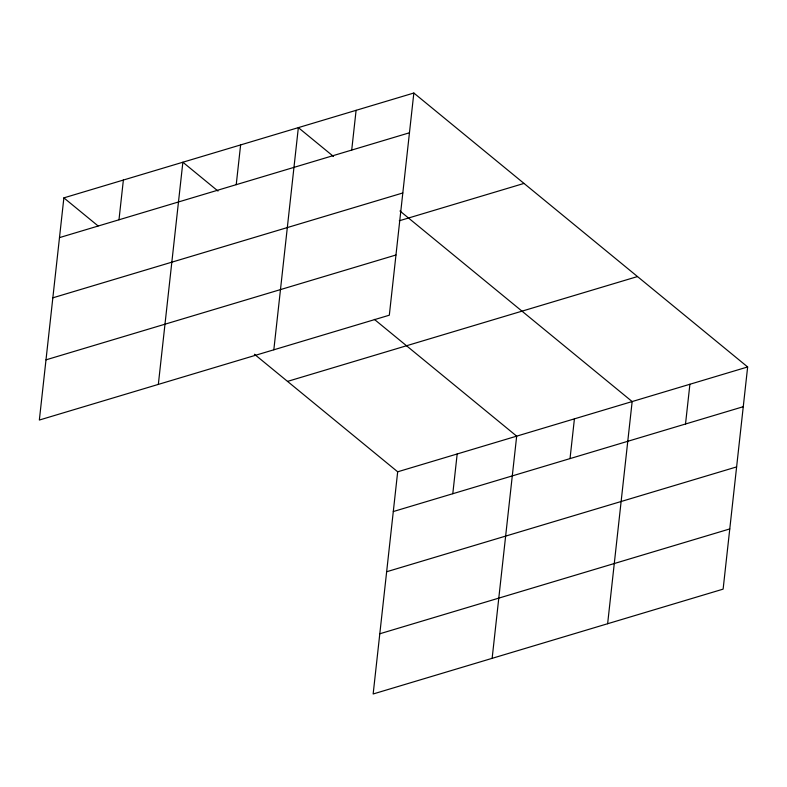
<?xml version="1.0" encoding="UTF-8"?>
<svg xmlns="http://www.w3.org/2000/svg" width="787" height="787" viewBox="0 0 787 787"><rect width="100%" height="100%" fill="white"/><g stroke="black" fill="none" stroke-linecap="round" stroke-linejoin="round"><path stroke-width="1.18" d="M63.875 197.871L39.35 420.042L389.319 315.203L413.844 93.023L63.875 197.871L98.06 225.918M118.985 219.789L123.372 180.046M158.335 384.4L182.869 162.22L217.999 191.054M236.228 184.67L240.615 144.926M273.827 349.802L298.352 127.622L333.491 156.456M351.71 150.071L356.098 110.328M254.427 354.239L397.681 471.797L373.156 693.977L723.125 589.129L747.65 366.958L413.844 93.023M452.791 493.724L457.178 453.971M492.141 658.326L516.675 436.146L374.356 319.365M570.024 458.605L574.421 418.851M607.633 623.727L632.158 401.557L399.963 211.005M685.516 424.006L689.904 384.253M59.487 237.615L409.456 132.777M52.847 297.82L402.806 192.972M399.275 220.783L524.004 183.42M46 359.846L395.959 254.998M287.53 381.4L637.49 276.562M397.681 471.797L747.65 366.958M393.293 511.55L743.262 406.702M386.653 571.746L736.612 466.907M379.806 633.771L729.765 528.933"/></g></svg>
